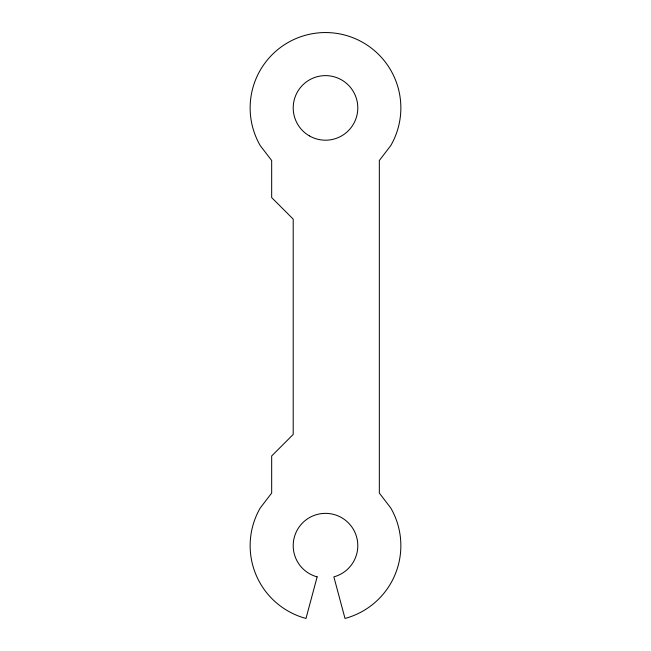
<?xml version="1.0" encoding="UTF-8"?>
<svg xmlns="http://www.w3.org/2000/svg" width="651" height="651" viewBox="0 0 651 651"><rect width="100%" height="100%" fill="white"/><g stroke="black" fill="none" stroke-linecap="round" stroke-linejoin="round"><path stroke-width="0.98" d="M317.143 576.859L305.994 618.45A75.361 75.361 0 0 1 260.237 507.983L271.67 493.076L271.67 455.969L293.202 434.437L293.202 219.127L271.67 197.595L271.67 160.488L260.237 145.588A75.361 75.361 0 0 1 325.5 32.55A75.361 75.361 0 0 1 390.763 145.588L379.33 160.488L379.33 493.076L390.763 507.983A75.361 75.361 0 0 1 345.006 618.45L333.857 576.859A32.298 32.298 0 0 0 351.955 527.131A32.298 32.298 0 0 0 299.045 527.131A32.298 32.298 0 0 0 317.143 576.859M309.355 135.88A32.298 32.298 0 0 0 357.798 107.911A32.298 32.298 0 0 0 309.355 79.943A32.298 32.298 0 0 0 309.355 135.88"/></g></svg>
